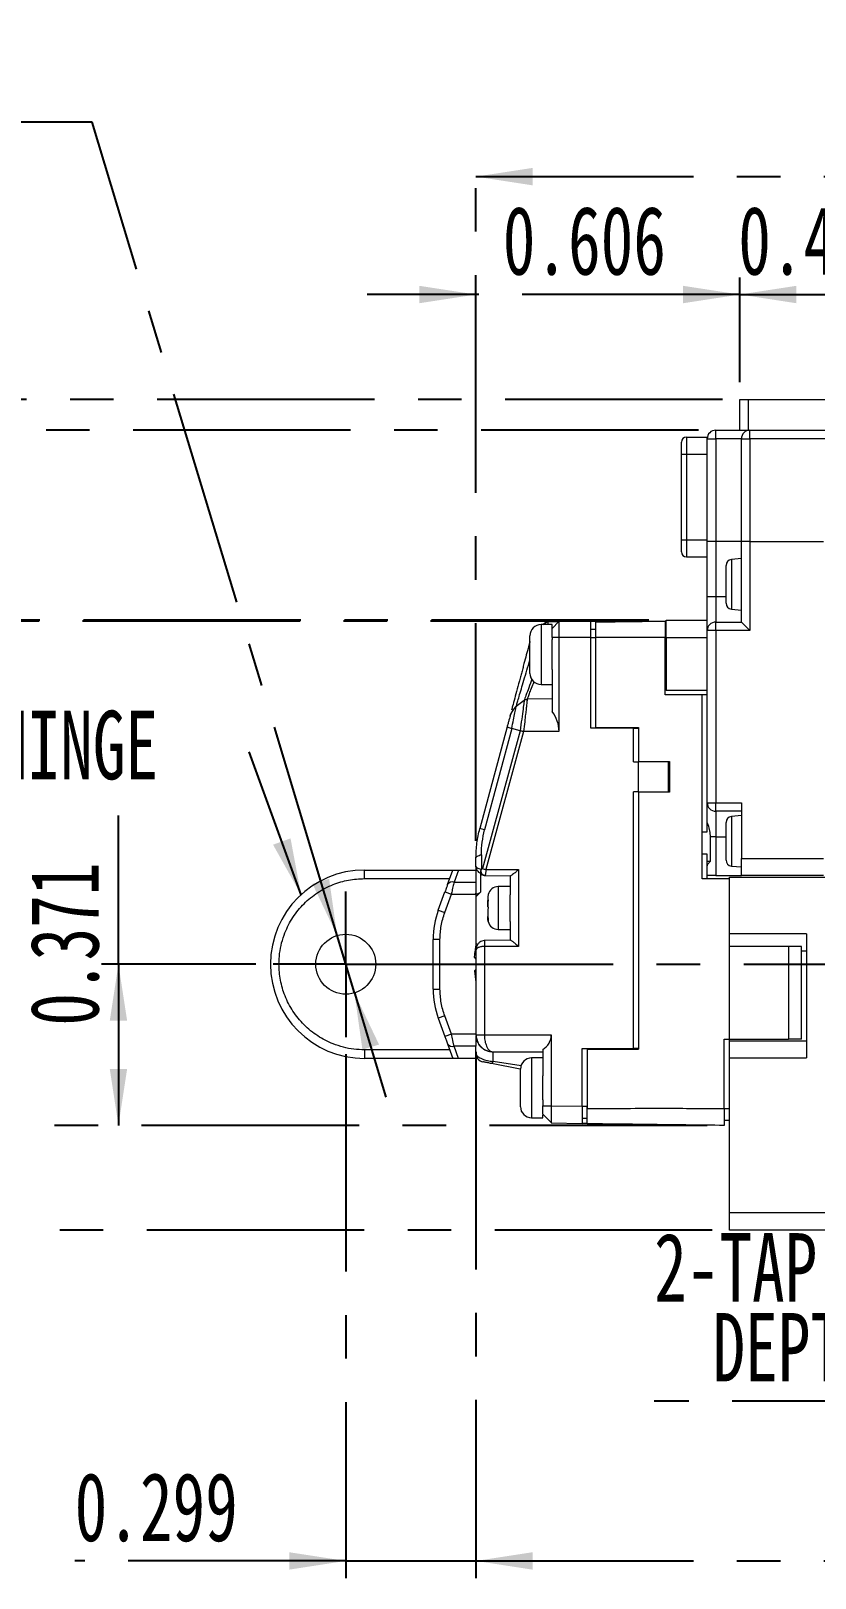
# Paper-space layout '시트2_ENG' of a CAD drawing. Header units: inches. Extents: x 0.2 to 16.3, y 0.2 to 11.5.
# Drawn here: x 3.454 to 5.256, y 5.751 to 9.308 of the extents above; entities that cross this region are included whole.
import ezdxf

# ---------------------------------------------------------------- set-up
doc = ezdxf.new("R2010")
doc.units = ezdxf.units.IN
doc.header["$MEASUREMENT"] = 0
doc.linetypes.add('CENTERX2', pattern=[0.8, 0.5, -0.1, 0.1, -0.1])
doc.layers.add('CENTER_LINE', color=7, linetype='CENTERX2')
doc.styles.add('SLDTEXTSTYLE0', font='TXT', dxfattribs={"width": 0.7})
doc.dimstyles.new('SLDDIMSTYLE0', dxfattribs={"dimtxt": 0.15748, "dimasz": 0.13, "dimexe": 0, "dimexo": 0.0625, "dimgap": 0.03937, "dimtad": 1, "dimdec": 3, "dimrnd": 1e-09, "dimzin": 12, "dimdsep": 46, "dimtxsty": 'SLDTEXTSTYLE0', "dimsah": 1, "dimcen": 0.09, "dimadec": 0, "dimazin": 3, "dimtfac": 1, "dimtdec": 3, "dimtofl": 0, "dimtmove": 0, "dimatfit": 3, "dimfxl": 1, "dimfrac": 2, "dimtolj": 1, "dimtzin": 12, "dimarcsym": 0})
doc.dimstyles.new('SLDDIMSTYLE11', dxfattribs={"dimtxt": 0.15748, "dimasz": 0.13, "dimexe": 0, "dimexo": 0.0625, "dimgap": 0.03937, "dimtad": 0, "dimtih": 1, "dimtoh": 1, "dimdec": 3, "dimrnd": 1e-09, "dimdsep": 46, "dimtxsty": 'SLDTEXTSTYLE0', "dimsah": 1, "dimcen": 0, "dimadec": 0, "dimazin": 2, "dimtol": 1, "dimtp": 0.003937, "dimtm": 0.003937, "dimtfac": 1, "dimtdec": 3, "dimtmove": 0, "dimatfit": 3, "dimfxl": 1, "dimfrac": 2, "dimtolj": 1, "dimarcsym": 0})
doc.dimstyles.new('SLDDIMSTYLE12', dxfattribs={"dimtxt": 0.15748, "dimasz": 0.13, "dimexe": 0, "dimexo": 0.0625, "dimgap": 0.03937, "dimtad": 0, "dimtih": 1, "dimtoh": 1, "dimdec": 3, "dimrnd": 1e-09, "dimzin": 12, "dimdsep": 46, "dimtxsty": 'SLDTEXTSTYLE0', "dimsah": 1, "dimcen": 0, "dimadec": 0, "dimazin": 3, "dimtfac": 1, "dimtdec": 3, "dimtmove": 0, "dimatfit": 3, "dimfxl": 1, "dimfrac": 2, "dimtolj": 1, "dimtzin": 12, "dimarcsym": 0})
doc.dimstyles.new('SLDDIMSTYLE4', dxfattribs={"dimtxt": 0.15748, "dimasz": 0.13, "dimexe": 0, "dimexo": 0.0625, "dimgap": 0.03937, "dimtad": 1, "dimdec": 3, "dimrnd": 1e-09, "dimdsep": 46, "dimtxsty": 'SLDTEXTSTYLE0', "dimsah": 1, "dimcen": 0.09, "dimadec": 0, "dimazin": 2, "dimtfac": 1, "dimtdec": 3, "dimtmove": 0, "dimatfit": 0, "dimfxl": 1, "dimfrac": 2, "dimtolj": 1, "dimtzin": 12, "dimarcsym": 0})
doc.dimstyles.new('SLDDIMSTYLE7', dxfattribs={"dimtxt": 0.15748, "dimasz": 0.13, "dimexe": 0, "dimexo": 0.0625, "dimgap": 0.03937, "dimtad": 1, "dimdec": 3, "dimrnd": 1e-09, "dimdsep": 46, "dimtxsty": 'SLDTEXTSTYLE0', "dimsah": 1, "dimcen": 0.09, "dimadec": 0, "dimazin": 2, "dimtfac": 1, "dimtdec": 3, "dimtofl": 0, "dimtmove": 0, "dimatfit": 3, "dimfxl": 1, "dimfrac": 2, "dimtolj": 1, "dimtzin": 12, "dimarcsym": 0})
doc.dimstyles.new('SLDDIMSTYLE9', dxfattribs={"dimtxt": 0.18, "dimasz": 0.13, "dimexe": 0, "dimexo": 0.0625, "dimgap": 0, "dimtad": 0, "dimtih": 1, "dimtoh": 1, "dimdec": 0, "dimrnd": 1e-09, "dimzin": 0, "dimdsep": 46, "dimtxsty": 'Standard', "dimsah": 1, "dimcen": 0.09, "dimadec": 0, "dimazin": 0, "dimtfac": 0.13, "dimtdec": 0, "dimtofl": 0, "dimtmove": 0, "dimatfit": 3, "dimfxl": 1, "dimfrac": 2, "dimtolj": 1, "dimtzin": 0, "dimarcsym": 0})

# ---------------------------------------------------------------- blocks, each defined once
blk = doc.blocks.new('_D_39')
at = {"layer": 'CENTER_LINE'}
for p, q in [((3.5942, 9.0981), (1.8786, 9.0981)), ((4.1575, 7.2285), (3.5942, 9.0981)), ((4.1972, 7.0965), (4.1575, 7.2285)), ((4.1972, 7.0965), (4.2694, 6.8572))]:
    blk.add_line(p, q, dxfattribs=at)
for points in [[(4.1575, 7.2285), (4.1391, 7.3587), (4.1008, 7.3472)], [(4.1972, 7.0965), (4.2156, 6.9663), (4.2539, 6.9778)]]:
    blk.add_solid(points, dxfattribs=at)
at = {"layer": 'CENTER_LINE', "attachment_point": 1, "style": 'SLDTEXTSTYLE0'}
for s, insert, char_height in [('%%c', (1.8786, 9.3011), 0.15748), ('0.138', (2.053, 9.3011), 0.15748), ('HOLE', (3.042, 9.3011), 0.15748), ('±0.004', (2.5969, 9.248), 0.11024)]:
    blk.add_mtext(s, dxfattribs=dict(at, insert=insert, char_height=char_height))
blk = doc.blocks.new('_D_40')
at = {"layer": 'CENTER_LINE'}
for p, q in [((4.1774, 6.9558), (4.1774, 5.7514)), ((4.4766, 6.961), (4.4766, 5.7514)), ((4.1774, 5.7908), (3.5542, 5.7908)), ((4.1774, 5.7908), (4.4766, 5.7908)), ((4.4766, 5.7908), (4.7266, 5.7908))]:
    blk.add_line(p, q, dxfattribs=at)
for points in [[(4.1774, 5.7908), (4.0474, 5.8108), (4.0474, 5.7708)], [(4.4766, 5.7908), (4.6066, 5.7708), (4.6066, 5.8108)]]:
    blk.add_solid(points, dxfattribs=at)
at = {"layer": 'CENTER_LINE', "insert": (3.5542, 5.9938), "char_height": 0.15748, "attachment_point": 1, "style": 'SLDTEXTSTYLE0'}
blk.add_mtext('0.299', dxfattribs=at)
blk = doc.blocks.new('_D_41')
at = {"layer": 'CENTER_LINE'}
for p, q in [((6.9374, 7.4548), (7.0382, 7.6835)), ((6.9374, 7.4548), (6.8977, 7.3647)), ((6.8977, 7.3647), (6.3656, 6.1578)), ((6.3656, 6.1578), (4.8862, 6.1578))]:
    blk.add_line(p, q, dxfattribs=at)
for points in [[(6.9374, 7.4548), (7.0081, 7.5657), (6.9715, 7.5818)], [(6.8977, 7.3647), (6.8269, 7.2538), (6.8635, 7.2377)]]:
    blk.add_solid(points, dxfattribs=at)
at = {"layer": 'CENTER_LINE', "char_height": 0.15748, "attachment_point": 1, "style": 'SLDTEXTSTYLE0'}
for s, insert in [('2-TAP #5 HOLE', (4.8862, 6.5443)), ('DEPTH 0.335', (5.0204, 6.3608))]:
    blk.add_mtext(s, dxfattribs=dict(at, insert=insert))
blk = doc.blocks.new('_D_44')
at = {"layer": 'CENTER_LINE'}
for p, q in [((4.4766, 6.961), (4.4766, 5.7514)), ((7.8939, 6.52), (7.8939, 5.7514)), ((4.4766, 5.7908), (7.8939, 5.7908))]:
    blk.add_line(p, q, dxfattribs=at)
for points in [[(4.4766, 5.7908), (4.6066, 5.7708), (4.6066, 5.8108)], [(7.8939, 5.7908), (7.7639, 5.8108), (7.7639, 5.7708)]]:
    blk.add_solid(points, dxfattribs=at)
at = {"layer": 'CENTER_LINE', "insert": (5.9438, 5.9938), "char_height": 0.15748, "attachment_point": 1, "style": 'SLDTEXTSTYLE0'}
blk.add_mtext('3.417', dxfattribs=at)
blk = doc.blocks.new('_D_45')
at = {"layer": 'CENTER_LINE'}
for p, q in [((3.6548, 7.1625), (3.6548, 7.5043)), ((3.9707, 7.1625), (3.6155, 7.1625)), ((3.6548, 7.1625), (3.6548, 6.7919)), ((5.0081, 6.7919), (3.6155, 6.7919))]:
    blk.add_line(p, q, dxfattribs=at)
for points in [[(3.6548, 7.1625), (3.6348, 7.0325), (3.6748, 7.0325)], [(3.6548, 6.7919), (3.6748, 6.9219), (3.6348, 6.9219)]]:
    blk.add_solid(points, dxfattribs=at)
at = {"layer": 'CENTER_LINE', "insert": (3.4518, 7.0213), "char_height": 0.15748, "attachment_point": 1, "rotation": 90, "style": 'SLDTEXTSTYLE0'}
blk.add_mtext('0.371', dxfattribs=at)
blk = doc.blocks.new('_D_46')
at = {"layer": 'CENTER_LINE'}
for p, q in [((3.2751, 6.7919), (3.2751, 7.0419)), ((5.0081, 6.7919), (3.2358, 6.7919)), ((3.2751, 6.7919), (3.2751, 6.5515)), ((5.0199, 6.5515), (3.2358, 6.5515)), ((3.2751, 6.5515), (3.2751, 5.969))]:
    blk.add_line(p, q, dxfattribs=at)
for points in [[(3.2751, 6.7919), (3.2951, 6.9219), (3.2551, 6.9219)], [(3.2751, 6.5515), (3.2551, 6.4215), (3.2951, 6.4215)]]:
    blk.add_solid(points, dxfattribs=at)
at = {"layer": 'CENTER_LINE', "insert": (3.0721, 5.969), "char_height": 0.15748, "attachment_point": 1, "rotation": 90, "style": 'SLDTEXTSTYLE0'}
blk.add_mtext('0.24', dxfattribs=at)
blk = doc.blocks.new('_D_47')
at = {"layer": 'CENTER_LINE'}
for p, q in [((4.8722, 7.9513), (3.2358, 7.9513)), ((3.2751, 6.7919), (3.2751, 7.9513)), ((5.0081, 6.7919), (3.2358, 6.7919))]:
    blk.add_line(p, q, dxfattribs=at)
for points in [[(3.2751, 7.9513), (3.2551, 7.8213), (3.2951, 7.8213)], [(3.2751, 6.7919), (3.2951, 6.9219), (3.2551, 6.9219)]]:
    blk.add_solid(points, dxfattribs=at)
at = {"layer": 'CENTER_LINE', "insert": (3.0721, 7.1301), "char_height": 0.15748, "attachment_point": 1, "rotation": 90, "style": 'SLDTEXTSTYLE0'}
blk.add_mtext('1.159', dxfattribs=at)
blk = doc.blocks.new('_D_48')
at = {"layer": 'CENTER_LINE'}
for p, q in [((3.2751, 8.3901), (3.2751, 8.6401)), ((4.9884, 8.3901), (3.2358, 8.3901)), ((3.2751, 7.9531), (3.2751, 8.3901)), ((4.8742, 7.9531), (3.2358, 7.9531)), ((3.2751, 7.9531), (3.2751, 7.7031))]:
    blk.add_line(p, q, dxfattribs=at)
for points in [[(3.2751, 8.3901), (3.2951, 8.5201), (3.2551, 8.5201)], [(3.2751, 7.9531), (3.2551, 7.8231), (3.2951, 7.8231)]]:
    blk.add_solid(points, dxfattribs=at)
at = {"layer": 'CENTER_LINE', "insert": (3.0721, 7.9301), "char_height": 0.15748, "attachment_point": 1, "rotation": 90, "style": 'SLDTEXTSTYLE0'}
blk.add_mtext('0.437', dxfattribs=at)
blk = doc.blocks.new('_D_49')
at = {"layer": 'CENTER_LINE'}
for p, q in [((3.2751, 8.4609), (3.2751, 8.9434)), ((5.0435, 8.4609), (3.2358, 8.4609)), ((3.2751, 8.3901), (3.2751, 8.4609)), ((4.9884, 8.3901), (3.2358, 8.3901)), ((3.2751, 8.3901), (3.2751, 8.1401))]:
    blk.add_line(p, q, dxfattribs=at)
for points in [[(3.2751, 8.4609), (3.2951, 8.5909), (3.2551, 8.5909)], [(3.2751, 8.3901), (3.2551, 8.2601), (3.2951, 8.2601)]]:
    blk.add_solid(points, dxfattribs=at)
at = {"layer": 'CENTER_LINE', "insert": (3.0721, 8.4605), "char_height": 0.15748, "attachment_point": 1, "rotation": 90, "style": 'SLDTEXTSTYLE0'}
blk.add_mtext('0.071', dxfattribs=at)
blk = doc.blocks.new('_D_50')
at = {"layer": 'CENTER_LINE'}
for p, q in [((4.4766, 7.4465), (4.4766, 8.7413)), ((5.0829, 8.5003), (5.0829, 8.7413)), ((4.4766, 8.702), (4.2266, 8.702)), ((5.0829, 8.702), (4.4766, 8.702)), ((5.0829, 8.702), (5.3329, 8.702))]:
    blk.add_line(p, q, dxfattribs=at)
for points in [[(4.4766, 8.702), (4.3466, 8.722), (4.3466, 8.682)], [(5.0829, 8.702), (5.2129, 8.682), (5.2129, 8.722)]]:
    blk.add_solid(points, dxfattribs=at)
at = {"layer": 'CENTER_LINE', "insert": (4.5383, 8.905), "char_height": 0.15748, "attachment_point": 1, "style": 'SLDTEXTSTYLE0'}
blk.add_mtext('0.606', dxfattribs=at)
blk = doc.blocks.new('_D_51')
at = {"layer": 'CENTER_LINE'}
for p, q in [((5.0829, 8.5003), (5.0829, 8.7413)), ((5.5593, 8.5003), (5.5593, 8.7413)), ((5.0829, 8.702), (4.8329, 8.702)), ((5.0829, 8.702), (5.5593, 8.702)), ((5.5593, 8.702), (5.8093, 8.702))]:
    blk.add_line(p, q, dxfattribs=at)
for points in [[(5.0829, 8.702), (4.9529, 8.722), (4.9529, 8.682)], [(5.5593, 8.702), (5.6893, 8.682), (5.6893, 8.722)]]:
    blk.add_solid(points, dxfattribs=at)
at = {"layer": 'CENTER_LINE', "insert": (5.0796, 8.905), "char_height": 0.15748, "attachment_point": 1, "style": 'SLDTEXTSTYLE0'}
blk.add_mtext('0.476', dxfattribs=at)
blk = doc.blocks.new('_D_52')
at = {"layer": 'CENTER_LINE'}
for p, q in [((4.4766, 7.4465), (4.4766, 9.0124)), ((6.7128, 8.3423), (6.7128, 9.0124)), ((4.4766, 8.973), (6.7128, 8.973))]:
    blk.add_line(p, q, dxfattribs=at)
for points in [[(4.4766, 8.973), (4.6066, 8.953), (4.6066, 8.993)], [(6.7128, 8.973), (6.5828, 8.993), (6.5828, 8.953)]]:
    blk.add_solid(points, dxfattribs=at)
at = {"layer": 'CENTER_LINE', "insert": (5.3532, 9.176), "char_height": 0.15748, "attachment_point": 1, "style": 'SLDTEXTSTYLE0'}
blk.add_mtext('2.236', dxfattribs=at)
blk = doc.blocks.new('SW_NOTE_0_16')
at = {"layer": 'CENTER_LINE', "color": 0, "insert": (-0.5846, 0.0943), "char_height": 0.15748, "attachment_point": 1, "style": 'SLDTEXTSTYLE0'}
blk.add_mtext('HINGE', dxfattribs=at)
blk = doc.blocks.new('SW_CENTERMARKSYMBOL_11')
at = {"layer": 'CENTER_LINE', "color": 0}
for p, q in [((0, 0.0984), (0, 0.1673)), ((0, 0), (0, 0.0984)), ((-0.0984, 0), (-0.1673, 0)), ((0, 0), (-0.0984, 0)), ((0, 0), (0, -0.0984)), ((0, 0), (0.0984, 0)), ((0.0984, 0), (0.1673, 0)), ((0, -0.0984), (0, -0.1673))]:
    blk.add_line(p, q, dxfattribs=at)

psp = doc.layouts.new('시트2_ENG')

# ---------------------------------------------------------------- linework, layer by layer
at = {"color": 7, "linetype": 'Continuous', "lineweight": 18}
for p, q in [((5.0829, 8.3901), (5.0829, 8.4609)), ((5.0829, 8.4609), (5.1026, 8.4609)), ((5.1026, 8.4609), (5.1026, 8.3901)), ((5.1026, 8.4609), (5.5396, 8.4609)), ((4.949, 8.335), (4.949, 8.3625)), ((4.9608, 8.3743), (4.9608, 8.335)), ((4.9608, 8.3743), (5.0081, 8.3743)), ((5.0081, 8.3704), (5.0081, 8.3743)), ((5.0081, 8.3704), (5.0278, 8.3704)), ((5.0081, 8.1342), (5.0081, 8.3704)), ((5.0278, 8.3704), (5.0278, 8.3901)), ((5.0278, 8.3901), (5.1065, 8.3901)), ((5.0868, 8.3704), (5.0278, 8.3704)), ((5.0278, 8.3704), (5.0278, 8.1342)), ((5.0868, 8.3704), (5.1065, 8.3704)), ((5.0868, 8.1342), (5.0868, 8.3704)), ((5.1065, 8.3704), (5.1065, 8.3901)), ((5.1065, 8.3901), (5.3112, 8.3901)), ((5.1065, 8.3704), (5.1065, 8.1342)), ((5.3112, 8.3704), (5.1065, 8.3704)), ((4.949, 8.335), (4.9608, 8.335)), ((4.949, 8.1381), (4.949, 8.335)), ((4.9608, 8.335), (5.0081, 8.335)), ((4.9608, 8.335), (4.9608, 8.1381)), ((4.949, 8.1381), (4.9608, 8.1381)), ((4.949, 8.1105), (4.949, 8.1381)), ((4.9608, 8.1381), (5.0081, 8.1381)), ((4.9608, 8.1381), (4.9608, 8.0987)), ((5.0278, 8.1342), (5.0081, 8.1342)), ((5.0081, 8.0082), (5.0081, 8.1342)), ((5.0868, 8.1342), (5.0278, 8.1342)), ((5.0278, 8.1342), (5.0278, 8.0082)), ((5.1065, 8.1342), (5.0868, 8.1342)), ((5.0868, 7.9491), (5.0868, 8.1342)), ((5.1065, 8.1342), (5.2758, 8.1342)), ((5.1065, 8.1342), (5.1065, 7.9294)), ((4.9608, 8.0987), (5.0081, 8.0987)), ((5.0514, 8.0584), (5.0514, 8.0791)), ((5.0868, 8.0948), (5.064, 8.0928)), ((5.0514, 7.9924), (5.0514, 8.0584)), ((5.0081, 8.0082), (5.0278, 8.0082)), ((5.0081, 7.9294), (5.0081, 8.0082)), ((5.0278, 8.0082), (5.0278, 7.9491)), ((5.064, 7.9787), (5.0868, 7.9767)), ((4.6518, 7.9433), (4.6262, 7.9433)), ((4.6371, 7.9479), (4.6311, 7.9433)), ((4.6371, 7.9479), (4.6311, 7.9433)), ((4.6311, 7.9433), (4.636, 7.9471)), ((4.643, 7.9495), (4.6675, 7.95)), ((4.6675, 7.95), (4.6518, 7.9339)), ((4.6518, 7.9339), (4.6518, 7.9433)), ((4.6518, 7.9138), (4.6518, 7.9339)), ((4.7404, 7.9512), (4.6675, 7.95)), ((4.6675, 7.95), (4.6675, 7.9138)), ((4.7404, 7.9512), (4.8309, 7.9528)), ((4.7404, 7.9138), (4.7404, 7.9512)), ((4.7522, 7.9317), (4.7404, 7.9317)), ((4.8309, 7.9528), (4.8309, 7.9504)), ((4.9116, 7.9513), (4.9136, 7.9514)), ((4.9136, 7.9137), (4.9136, 7.9531)), ((4.9136, 7.9531), (5.0081, 7.9531)), ((5.0278, 7.9491), (5.0868, 7.9491)), ((5.0278, 7.9294), (5.0278, 7.9491)), ((4.6006, 7.8311), (4.6006, 7.9177)), ((4.6675, 7.9138), (4.6518, 7.9138)), ((4.6518, 7.9138), (4.6518, 7.9091)), ((4.6518, 7.8397), (4.6518, 7.9091)), ((4.6675, 7.9138), (4.6675, 7.6972)), ((4.7404, 7.9138), (4.6675, 7.9138)), ((4.7404, 7.705), (4.7404, 7.9138)), ((4.7404, 7.9138), (4.7522, 7.9138)), ((4.7522, 7.707), (4.7522, 7.9138)), ((4.9136, 7.9138), (4.9116, 7.9138)), ((4.9116, 7.782), (4.9116, 7.9138)), ((4.9136, 7.9137), (5.0081, 7.9137)), ((4.9136, 7.9137), (4.9136, 7.7917)), ((5.0278, 7.9294), (5.0081, 7.9294)), ((5.0081, 7.5338), (5.0081, 7.9294)), ((5.1065, 7.9294), (5.0278, 7.9294)), ((5.0278, 7.9294), (5.0278, 7.5338)), ((4.6518, 7.8397), (4.6518, 7.7433)), ((4.9116, 7.835), (4.9136, 7.835)), ((4.6262, 7.8055), (4.6518, 7.8055)), ((5.0081, 7.7917), (4.9136, 7.7917)), ((4.569, 7.7549), (4.5643, 7.7499)), ((4.5643, 7.7499), (4.569, 7.7549)), ((4.5686, 7.753), (4.569, 7.7549)), ((4.5874, 7.7691), (4.569, 7.7549)), ((4.6518, 7.7725), (4.5944, 7.7715)), ((4.9963, 7.782), (4.9116, 7.782)), ((4.9963, 7.3587), (4.9963, 7.782)), ((5.0081, 7.782), (4.9963, 7.782)), ((4.555, 7.7339), (4.5548, 7.7334)), ((4.5589, 7.7427), (4.555, 7.7339)), ((4.555, 7.7339), (4.5581, 7.7408)), ((4.5556, 7.736), (4.5551, 7.7339)), ((4.5556, 7.736), (4.5551, 7.7342)), ((4.5558, 7.735), (4.556, 7.735)), ((4.5481, 7.7084), (4.4854, 7.4744)), ((4.5781, 7.6994), (4.4916, 7.3823)), ((4.559, 7.7044), (4.4966, 7.4714)), ((4.586, 7.6972), (4.4994, 7.3801)), ((4.5781, 7.6994), (4.559, 7.7044)), ((4.6675, 7.6972), (4.586, 7.6972)), ((4.8388, 7.705), (4.7404, 7.705)), ((4.7522, 7.707), (4.7522, 7.705)), ((4.7522, 7.707), (4.8506, 7.707)), ((4.7561, 7.707), (4.7561, 7.705)), ((4.8388, 7.6275), (4.8388, 7.705)), ((4.8388, 7.705), (4.8506, 7.705)), ((4.8506, 7.707), (4.8506, 7.6283)), ((4.8388, 7.6275), (4.8506, 7.6275)), ((4.8506, 7.6283), (4.8506, 7.6275)), ((4.8506, 7.6283), (4.9215, 7.6283)), ((4.8506, 7.559), (4.8506, 7.6275)), ((4.9195, 7.6275), (4.8506, 7.6275)), ((4.9195, 7.559), (4.9195, 7.6275)), ((4.9215, 7.6283), (4.9215, 7.5582)), ((4.8506, 7.559), (4.8388, 7.559)), ((4.8388, 6.9689), (4.8388, 7.559)), ((4.8506, 7.559), (4.9195, 7.559)), ((4.8506, 7.559), (4.8506, 7.5582)), ((4.8506, 7.5582), (4.8506, 6.9669)), ((4.9215, 7.5582), (4.8506, 7.5582)), ((5.0081, 7.5338), (5.0278, 7.5338)), ((5.0081, 7.5143), (5.0081, 7.5338)), ((5.0081, 7.4669), (5.0081, 7.5143)), ((5.0278, 7.5338), (5.0868, 7.5338)), ((5.0278, 7.5141), (5.0278, 7.5338)), ((5.0868, 7.5141), (5.0278, 7.5141)), ((5.0278, 7.5141), (5.0278, 7.455)), ((5.0868, 7.5043), (5.064, 7.5023)), ((5.0868, 7.5338), (5.0868, 7.4058)), ((4.4966, 7.4714), (4.4854, 7.4744)), ((5.0107, 7.4829), (5.0081, 7.4829)), ((5.0514, 7.4678), (5.0514, 7.4885)), ((4.9963, 7.4669), (5.0081, 7.4669)), ((5.0278, 7.455), (5.0159, 7.455)), ((5.0159, 7.3996), (5.0159, 7.455)), ((5.0278, 7.455), (5.0278, 7.3665)), ((5.0514, 7.4019), (5.0514, 7.4678)), ((4.4766, 7.3865), (4.4766, 7.4071)), ((4.4891, 7.4143), (4.4891, 7.3806)), ((5.0081, 7.4158), (4.9963, 7.4158)), ((5.0081, 7.3587), (5.0081, 7.4158)), ((5.0081, 7.3996), (5.0159, 7.3996)), ((5.0868, 7.4058), (5.2758, 7.4058)), ((5.0868, 7.3665), (5.0868, 7.4058)), ((4.2207, 7.3594), (4.2207, 7.379)), ((4.2207, 7.379), (4.4236, 7.379)), ((4.4114, 7.3455), (4.4236, 7.379)), ((4.4236, 7.379), (4.4363, 7.379)), ((4.4363, 7.379), (4.4262, 7.3512)), ((4.4363, 7.379), (4.4766, 7.379)), ((4.4766, 7.379), (4.4766, 7.3512)), ((4.4891, 7.3806), (4.4884, 7.3807)), ((4.4944, 7.367), (4.4973, 7.3669)), ((4.4963, 7.3666), (4.556, 7.3656)), ((4.4994, 7.3801), (4.5747, 7.3801)), ((4.5553, 7.3656), (4.5553, 7.3223)), ((4.5747, 7.3801), (4.5747, 7.2033)), ((5.0278, 7.3665), (5.0081, 7.3665)), ((5.0278, 7.3665), (5.0868, 7.3665)), ((5.0593, 7.2326), (5.0593, 7.3625)), ((5.0593, 7.3625), (5.4726, 7.3625)), ((5.064, 7.3881), (5.0868, 7.3861)), ((5.2758, 7.3665), (5.0868, 7.3665)), ((4.2207, 7.3594), (4.4164, 7.3594)), ((4.39, 7.2868), (4.4053, 7.3288)), ((4.4053, 7.3288), (4.4201, 7.3234)), ((4.4262, 7.3512), (4.4766, 7.3512)), ((4.4766, 7.3512), (4.4766, 7.3234)), ((4.5553, 7.3409), (4.5278, 7.3409)), ((5.0593, 7.3587), (4.9963, 7.3587)), ((4.4048, 7.2815), (4.4201, 7.3234)), ((4.4201, 7.3234), (4.4766, 7.3234)), ((4.4766, 7.3234), (4.4766, 7.204)), ((4.5048, 7.3228), (4.5041, 7.3172)), ((4.5041, 7.3172), (4.5041, 7.309)), ((4.5041, 7.309), (4.5045, 7.3104)), ((4.5041, 7.3047), (4.5041, 7.309)), ((4.5041, 7.2985), (4.5041, 7.3047)), ((4.5041, 7.2942), (4.5041, 7.2985)), ((4.5553, 7.3073), (4.5553, 7.3223)), ((4.5553, 7.261), (4.5553, 7.3073)), ((4.39, 7.2868), (4.4048, 7.2815)), ((4.5045, 7.2904), (4.5041, 7.2891)), ((4.5041, 7.2891), (4.5041, 7.2724)), ((4.5041, 7.2724), (4.5048, 7.2668)), ((4.5041, 7.2661), (4.5041, 7.2724)), ((4.5048, 7.2605), (4.5041, 7.2661)), ((4.5048, 7.2668), (4.5048, 7.2605)), ((4.5553, 7.261), (4.5553, 7.2179)), ((4.5278, 7.2424), (4.5553, 7.2424)), ((5.2364, 7.2326), (5.0593, 7.2326)), ((5.0593, 7.2032), (5.0593, 7.2326)), ((5.2364, 7.2326), (5.2364, 6.9472)), ((4.3781, 7.1055), (4.3781, 7.2195)), ((4.3939, 7.2195), (4.3781, 7.2195)), ((4.3939, 7.1055), (4.3939, 7.2195)), ((4.4732, 7.1777), (4.4751, 7.193)), ((4.4754, 7.195), (4.4766, 7.204)), ((4.4814, 7.208), (4.4766, 7.2094)), ((4.4766, 7.2038), (4.4786, 7.2038)), ((4.4766, 7.1939), (4.4766, 7.0004)), ((4.4766, 7.1871), (4.4766, 7.1938)), ((4.5559, 7.2179), (4.4958, 7.2168)), ((4.4959, 7.2033), (4.4959, 7.0004)), ((4.5747, 7.2033), (4.4959, 7.2033)), ((5.0593, 6.9906), (5.0593, 7.2032)), ((5.1951, 7.2032), (5.0593, 7.2032)), ((5.1951, 7.2032), (5.1951, 6.9906)), ((5.2246, 7.2032), (5.1951, 7.2032)), ((5.2246, 6.9906), (5.2246, 7.2032)), ((4.4732, 7.1777), (4.4766, 7.1743)), ((4.4766, 7.1507), (4.4732, 7.1473)), ((4.4766, 7.1743), (4.4766, 7.1507)), ((4.4732, 7.1473), (4.4766, 7.121)), ((4.4766, 7.121), (4.4766, 7.0017)), ((4.3781, 7.1055), (4.3939, 7.1055)), ((4.4048, 7.0436), (4.39, 7.0382)), ((4.4201, 7.0017), (4.4048, 7.0436)), ((4.39, 7.0382), (4.4053, 6.9963)), ((4.4201, 7.0017), (4.4053, 6.9963)), ((4.4114, 6.9796), (4.4236, 6.946)), ((4.4766, 7.0017), (4.4201, 7.0017)), ((4.4766, 6.9738), (4.4262, 6.9738)), ((4.4363, 6.946), (4.4262, 6.9738)), ((4.4766, 7.0017), (4.4766, 7.0004)), ((4.4766, 7.0004), (4.4959, 7.0004)), ((4.4766, 6.9978), (4.4766, 6.9738)), ((4.4766, 6.946), (4.4766, 6.9738)), ((4.4959, 7.0004), (4.6498, 7.0004)), ((4.6498, 7.0004), (4.6498, 6.8372)), ((5.0474, 6.9906), (5.0593, 6.9906)), ((5.0474, 6.8311), (5.0474, 6.9906)), ((5.0593, 6.9906), (5.1951, 6.9906)), ((5.0593, 6.9472), (5.0593, 6.9906)), ((5.0593, 6.9865), (5.2364, 6.9865)), ((5.2246, 6.9906), (5.1951, 6.9906)), ((4.4164, 6.9657), (4.2207, 6.9657)), ((4.2207, 6.9657), (4.2207, 6.946)), ((4.4236, 6.946), (4.2207, 6.946)), ((4.4363, 6.946), (4.4236, 6.946)), ((4.4766, 6.946), (4.4363, 6.946)), ((4.4766, 6.95), (4.4798, 6.9467)), ((4.5159, 6.961), (4.6301, 6.961)), ((4.5159, 6.9391), (4.5159, 6.961)), ((4.6301, 6.9472), (4.6045, 6.9472)), ((4.6301, 6.9663), (4.6301, 6.906)), ((4.7207, 6.9689), (4.8388, 6.9689)), ((4.7207, 6.8359), (4.7207, 6.9689)), ((4.7325, 6.9669), (4.7325, 6.9689)), ((4.7325, 6.9669), (4.8506, 6.9669)), ((4.7325, 6.9669), (4.7325, 6.8311)), ((4.8506, 6.9689), (4.8388, 6.9689)), ((5.0593, 6.5909), (5.0593, 6.9472)), ((5.0593, 6.9472), (5.2364, 6.9472)), ((4.5785, 6.921), (4.5121, 6.9342)), ((4.5789, 6.8689), (4.5789, 6.9216)), ((4.6301, 6.8633), (4.6301, 6.906)), ((4.5789, 6.835), (4.5789, 6.8689)), ((4.6301, 6.8506), (4.6301, 6.8633)), ((4.6301, 6.8506), (4.6301, 6.8372)), ((4.6301, 6.8372), (4.6498, 6.8372)), ((4.6498, 6.8372), (4.7207, 6.8359)), ((4.7207, 6.8359), (4.7207, 6.7966)), ((4.7325, 6.8357), (4.7207, 6.8357)), ((5.0474, 6.8311), (5.0593, 6.8311)), ((4.6045, 6.8094), (4.6301, 6.8094)), ((4.6301, 6.8178), (4.6499, 6.7977)), ((4.6301, 6.8178), (4.6499, 6.7977)), ((4.6306, 6.8173), (4.6301, 6.8178)), ((4.6301, 6.8094), (4.6301, 6.8153)), ((4.6498, 6.7978), (4.7207, 6.7966)), ((4.7325, 6.8082), (4.7207, 6.8082)), ((4.7325, 6.7964), (4.7207, 6.7966)), ((5.0593, 6.8035), (5.0474, 6.8035)), ((7.7758, 6.5909), (5.0593, 6.5909)), ((5.0593, 6.5515), (5.0593, 6.5909)), ((7.7758, 6.5515), (5.0593, 6.5515))]:
    psp.add_line(p, q, dxfattribs=at)
at = {"color": 8, "linetype": 'Continuous', "lineweight": 18}
for p, q in [((5.064, 8.0928), (5.064, 8.0655)), ((5.064, 8.0655), (5.064, 7.9787)), ((5.0278, 8.0082), (5.0514, 8.0082)), ((4.6262, 7.9433), (4.6262, 7.8055)), ((4.9215, 7.5918), (4.9195, 7.5918)), ((4.9195, 7.5784), (4.9215, 7.5784)), ((5.064, 7.5023), (5.064, 7.475)), ((5.064, 7.475), (5.064, 7.3881)), ((5.0278, 7.455), (5.0514, 7.455)), ((4.5278, 7.3409), (4.5278, 7.3073)), ((4.5278, 7.3073), (4.5278, 7.2424)), ((4.477, 7.1961), (4.4766, 7.1939)), ((5.2246, 7.1932), (5.2364, 7.1932)), ((4.5802, 6.9287), (4.5159, 6.9391)), ((4.6045, 6.9472), (4.6045, 6.8633)), ((4.6045, 6.8633), (4.6045, 6.8094))]:
    psp.add_line(p, q, dxfattribs=at)
at = {"color": 7, "linetype": 'Continuous', "lineweight": 18, "flags": 128}
for points in [[(4.4766, 7.4071), (4.4768, 7.4081), (4.4774, 7.4091), (4.4784, 7.4101), (4.4798, 7.4111), (4.4816, 7.412), (4.4838, 7.4128), (4.4863, 7.4136), (4.4891, 7.4143)], [(4.5159, 6.9391), (4.5154, 6.9379), (4.5149, 6.9369), (4.5144, 6.936), (4.5139, 6.9353), (4.5134, 6.9348), (4.5129, 6.9344), (4.5125, 6.9343), (4.5121, 6.9342)]]:
    psp.add_lwpolyline(points, dxfattribs=at)
at = {"color": 7, "linetype": 'Continuous', "lineweight": 18}
psp.add_circle((4.1774, 7.1625), 0.0689, dxfattribs=at)
for centre, radius, start, end in [((4.9608, 8.3625), 0.0118, 90, 180), ((5.0278, 8.3704), 0.0197, 90, 180), ((5.1065, 8.3704), 0.0197, 90, 180), ((4.9608, 8.1105), 0.0118, 180, 270), ((5.0652, 8.0791), 0.0138, 95, 180), ((5.0652, 7.9924), 0.0138, 180, 265), ((4.6262, 7.9177), 0.0256, 90, 180), ((5.0278, 7.9294), 0.0197, 90, 180), ((4.6262, 7.8311), 0.0256, 180, 270), ((5.0278, 7.5338), 0.0197, 180, 270), ((5.0652, 7.4885), 0.0138, 95, 180), ((5.0652, 7.4019), 0.0138, 180, 265), ((4.2207, 7.1625), 0.2165, 90, 270), ((5.0017, 9.2221), 1.9092, 254.5027, 254.7474), ((4.4223, 7.3393), 0.0126, 72.0271, 150.4369), ((4.5278, 7.3172), 0.0236, 90, 167.148), ((4.575, 7.2195), 0.1969, 160, 180), ((4.5278, 7.2661), 0.0236, 193.5835, 270), ((4.575, 7.1055), 0.1969, 180, 200), ((4.4223, 6.9858), 0.0126, 209.5631, 287.9729), ((4.6104, 7.0004), 0.0394, 300.005, 360), ((4.4963, 6.9575), 0.0197, 180, 258.6901), ((4.6045, 6.9216), 0.0256, 90, 180), ((4.6045, 6.835), 0.0256, 180, 270)]:
    psp.add_arc(centre, radius, start, end, dxfattribs=at)
psp.add_ellipse((4.5945, 7.6972), major_axis=(0, 0.0743), ratio=0.982842, start_param=4.712389, end_param=5.381677, dxfattribs=at)
at = {"color": 8, "linetype": 'Continuous', "lineweight": 18}
for points, knots in [([(4.636, 7.9471), (4.636, 7.9469), (4.6359, 7.9466), (4.6357, 7.9442), (4.6356, 7.9433)], [0, 0, 0, 0, 0.606351, 1, 1, 1, 1]), ([(4.6424, 7.9433), (4.6425, 7.9439), (4.643, 7.949), (4.643, 7.9493), (4.643, 7.9495)], [0, 0, 0, 0, 0.125082, 1, 1, 1, 1]), ([(4.569, 7.7549), (4.5692, 7.7555), (4.5695, 7.7565), (4.5719, 7.7648), (4.5757, 7.7776), (4.5808, 7.7947), (4.5868, 7.8152), (4.5935, 7.8378), (4.5983, 7.8539), (4.6006, 7.8617)], [0, 0, 0, 0, 0.143144, 0.287166, 0.4309864, 0.5749572, 0.7186365, 0.8624939, 1, 1, 1, 1]), ([(4.605, 7.8176), (4.6039, 7.8145), (4.6, 7.8036), (4.5941, 7.7875), (4.5885, 7.7721), (4.5878, 7.7701), (4.5874, 7.7691)], [0, 0, 0, 0, 0.107185, 0.374516, 0.689272, 1, 1, 1, 1]), ([(4.5944, 7.7715), (4.5946, 7.772), (4.595, 7.7729), (4.5976, 7.7797), (4.6017, 7.7902), (4.6059, 7.8011), (4.6091, 7.8093), (4.61, 7.8117)], [0, 0, 0, 0, 0.228689, 0.450272, 0.670143, 0.90183, 1, 1, 1, 1]), ([(4.559, 7.7044), (4.5603, 7.7112), (4.5629, 7.7243), (4.5658, 7.7386), (4.5674, 7.747), (4.5684, 7.7519), (4.5686, 7.7527), (4.5686, 7.753)], [0, 0, 0, 0, 0.293873, 0.576883, 0.732624, 0.879289, 1, 1, 1, 1]), ([(4.4884, 7.3807), (4.4881, 7.3799), (4.4875, 7.3782), (4.4872, 7.3754), (4.4875, 7.3727), (4.4885, 7.3704), (4.4896, 7.369), (4.4905, 7.3686), (4.4907, 7.3685)], [0, 0, 0, 0, 0.164948, 0.34698, 0.542494, 0.74552, 0.948546, 1, 1, 1, 1]), ([(4.4882, 7.3291), (4.4882, 7.337), (4.4882, 7.3529), (4.4882, 7.3668), (4.4882, 7.3698), (4.4882, 7.3705)], [0, 0, 0, 0, 0.437135, 0.874269, 1, 1, 1, 1]), ([(4.4944, 7.367), (4.494, 7.3672), (4.4929, 7.3675), (4.4915, 7.3687), (4.4901, 7.3706), (4.4891, 7.373), (4.4887, 7.3756), (4.4886, 7.3782), (4.4889, 7.3798), (4.4891, 7.3806)], [0, 0, 0, 0, 0.095347, 0.254415, 0.416082, 0.575419, 0.727902, 0.870106, 1, 1, 1, 1]), ([(4.4994, 7.3801), (4.4994, 7.3785), (4.4992, 7.3759), (4.4989, 7.3727), (4.4986, 7.3705), (4.4982, 7.3686), (4.4978, 7.3674), (4.4975, 7.3667), (4.4973, 7.3668), (4.4973, 7.3668)], [0, 0, 0, 0, 0.238934, 0.373634, 0.518186, 0.641389, 0.801252, 0.916713, 1, 1, 1, 1])]:
    psp.add_open_spline(points, degree=3, knots=knots, dxfattribs=at)
at = {"color": 7, "linetype": 'Continuous', "lineweight": 18}
for points in [[(4.636, 7.9471), (4.6371, 7.9478), (4.6392, 7.9491), (4.6417, 7.9494), (4.643, 7.9495)], [(4.5045, 7.3104), (4.5043, 7.307), (4.5041, 7.3004), (4.5043, 7.2938), (4.5045, 7.2904)], [(4.3939, 7.2195), (4.3944, 7.2301), (4.3953, 7.2512), (4.4016, 7.2714), (4.4048, 7.2815)], [(4.4048, 7.0436), (4.4016, 7.0536), (4.3953, 7.0738), (4.3944, 7.0949), (4.3939, 7.1055)]]:
    psp.add_open_spline(points, degree=3, dxfattribs=at)
for points, knots in [([(4.7522, 7.9494), (4.7819, 7.9498), (4.8351, 7.9504), (4.8882, 7.9511), (4.9116, 7.9513)], [0, 0, 0, 0, 0.560004, 1, 1, 1, 1]), ([(4.7522, 7.9138), (4.7522, 7.9178), (4.7522, 7.9258), (4.7522, 7.9365), (4.7522, 7.9445), (4.7522, 7.9488), (4.7522, 7.9492), (4.7522, 7.9494)], [0, 0, 0, 0, 0.214702, 0.429404, 0.644089, 0.858766, 1, 1, 1, 1]), ([(4.9116, 7.9513), (4.9116, 7.9509), (4.9116, 7.9501), (4.9116, 7.9436), (4.9116, 7.9341), (4.9116, 7.9235), (4.9116, 7.9166), (4.9116, 7.9138)], [0, 0, 0, 0, 0.214702, 0.429406, 0.644091, 0.858768, 1, 1, 1, 1]), ([(5.0868, 7.9491), (5.087, 7.949), (5.0873, 7.9486), (5.09, 7.946), (5.0943, 7.9417), (5.1, 7.9359), (5.1044, 7.9316), (5.1065, 7.9294)], [0, 0, 0, 0, 0.146754, 0.316126, 0.510248, 0.757793, 1, 1, 1, 1]), ([(4.6006, 7.9042), (4.6004, 7.9036), (4.6, 7.9021), (4.5993, 7.8993), (4.5984, 7.8961), (4.5979, 7.894), (4.5976, 7.8929)], [0, 0, 0, 0, 0.165544, 0.457121, 0.732988, 1, 1, 1, 1]), ([(4.9116, 7.9138), (4.8819, 7.9138), (4.8287, 7.9139), (4.7756, 7.9138), (4.7522, 7.9138)], [0, 0, 0, 0, 0.560005, 1, 1, 1, 1]), ([(4.5976, 7.8929), (4.5958, 7.8864), (4.5923, 7.8732), (4.5877, 7.8562), (4.584, 7.8421), (4.581, 7.831), (4.5767, 7.8149), (4.5713, 7.7948), (4.5654, 7.773), (4.561, 7.7564), (4.5591, 7.7495), (4.5584, 7.7466)], [0, 0, 0, 0, 0.107145, 0.216437, 0.280902, 0.344995, 0.409065, 0.567319, 0.724862, 0.886834, 1, 1, 1, 1]), ([(4.6006, 7.8906), (4.6004, 7.8906), (4.5976, 7.8918), (4.5976, 7.8923), (4.5976, 7.8929)], [0, 0, 0, 0, 0.05452, 1, 1, 1, 1]), ([(4.5686, 7.7532), (4.567, 7.7521), (4.5622, 7.7487), (4.5593, 7.7436), (4.5574, 7.7402)], [0, 0, 0, 0, 0.327229, 1, 1, 1, 1]), ([(4.5685, 7.7535), (4.568, 7.7532), (4.5667, 7.7523), (4.5656, 7.7511), (4.565, 7.7504)], [0, 0, 0, 0, 0.417585, 1, 1, 1, 1]), ([(4.5874, 7.7691), (4.5873, 7.768), (4.5871, 7.7659), (4.5849, 7.7497), (4.5818, 7.7267), (4.5793, 7.7085), (4.5781, 7.6994)], [0, 0, 0, 0, 0.2502245, 0.5000044, 0.7497637, 1, 1, 1, 1]), ([(4.5944, 7.7715), (4.5944, 7.7709), (4.5942, 7.7697), (4.5933, 7.7608), (4.592, 7.7494), (4.5905, 7.7364), (4.5885, 7.7189), (4.5869, 7.705), (4.586, 7.6972)], [0, 0, 0, 0, 0.180061, 0.378365, 0.505739, 0.63991, 0.801206, 1, 1, 1, 1]), ([(4.5874, 7.7691), (4.5885, 7.7698), (4.5907, 7.7711), (4.5932, 7.7714), (4.5944, 7.7715)], [0, 0, 0, 0, 0.502742, 1, 1, 1, 1]), ([(4.5555, 7.7351), (4.5551, 7.7337), (4.5543, 7.7308), (4.5525, 7.7239), (4.5504, 7.716), (4.5489, 7.7105), (4.5482, 7.7078)], [0, 0, 0, 0, 0.253072, 0.504788, 0.755918, 1, 1, 1, 1]), ([(4.5586, 7.7412), (4.5583, 7.7411), (4.5575, 7.7409), (4.5566, 7.7386), (4.5561, 7.7375)], [0, 0, 0, 0, 0.527132, 1, 1, 1, 1]), ([(4.5488, 7.7081), (4.5492, 7.7079), (4.5501, 7.7073), (4.5558, 7.7055), (4.559, 7.7044)], [0, 0, 0, 0, 0.431522, 1, 1, 1, 1]), ([(4.5781, 7.6994), (4.5786, 7.6992), (4.5797, 7.6989), (4.5818, 7.6987), (4.5836, 7.6982), (4.585, 7.6975), (4.5857, 7.6973), (4.586, 7.6972)], [0, 0, 0, 0, 0.249886, 0.499926, 0.747959, 0.907794, 1, 1, 1, 1]), ([(4.4766, 7.4071), (4.4769, 7.4185), (4.4777, 7.441), (4.4829, 7.4633), (4.4854, 7.4744)], [0, 0, 0, 0, 0.504417, 1, 1, 1, 1]), ([(4.4891, 7.4143), (4.4894, 7.4239), (4.49, 7.443), (4.4944, 7.462), (4.4966, 7.4714)], [0, 0, 0, 0, 0.504153, 1, 1, 1, 1]), ([(5.0107, 7.4829), (5.0098, 7.4846), (5.0083, 7.487), (5.0081, 7.4893), (5.0081, 7.4901)], [0, 0, 0, 0, 0.662426, 1, 1, 1, 1]), ([(5.0159, 7.455), (5.0155, 7.4597), (5.0145, 7.4692), (5.012, 7.4783), (5.0107, 7.4829)], [0, 0, 0, 0, 0.494701, 1, 1, 1, 1]), ([(5.0081, 7.3867), (5.0084, 7.3885), (5.0092, 7.392), (5.0127, 7.3966), (5.0153, 7.399), (5.0159, 7.3996)], [0, 0, 0, 0, 0.450418, 0.856973, 1, 1, 1, 1]), ([(4.4766, 7.3871), (4.4766, 7.3875), (4.4766, 7.3887), (4.4766, 7.378), (4.4766, 7.3635), (4.4766, 7.3539), (4.4766, 7.3497), (4.4766, 7.3407), (4.4766, 7.3313), (4.4766, 7.3262)], [0, 0, 0, 0, 0.119422, 0.412577, 0.715116, 0.717486, 0.735874, 0.857634, 1, 1, 1, 1]), ([(4.4766, 7.3865), (4.4768, 7.3848), (4.4772, 7.3813), (4.4815, 7.3747), (4.4871, 7.3709), (4.491, 7.3683)], [0, 0, 0, 0, 0.23397, 0.47863, 1, 1, 1, 1]), ([(4.4766, 7.3865), (4.4771, 7.3859), (4.4782, 7.3846), (4.4849, 7.3821), (4.4884, 7.3807)], [0, 0, 0, 0, 0.470945, 1, 1, 1, 1]), ([(4.4916, 7.3823), (4.4915, 7.3821), (4.4914, 7.3819), (4.4911, 7.3814), (4.4906, 7.3809), (4.4898, 7.3806), (4.4893, 7.3806), (4.4891, 7.3806)], [0, 0, 0, 0, 0.107272, 0.216266, 0.463262, 0.73307, 1, 1, 1, 1]), ([(4.4907, 7.3684), (4.4914, 7.368), (4.4928, 7.3673), (4.4943, 7.367), (4.4951, 7.3668)], [0, 0, 0, 0, 0.518705, 1, 1, 1, 1]), ([(4.5747, 7.3801), (4.5746, 7.3801), (4.573, 7.3786), (4.569, 7.3752), (4.5636, 7.3706), (4.5593, 7.3673), (4.557, 7.3658), (4.5563, 7.3657), (4.556, 7.3657)], [0, 0, 0, 0, 0.005863, 0.218298, 0.526732, 0.748442, 0.890595, 1, 1, 1, 1]), ([(4.2207, 6.9657), (4.2124, 6.966), (4.1959, 6.9665), (4.1716, 6.9714), (4.1433, 6.9805), (4.112, 6.9968), (4.0805, 7.0223), (4.0591, 7.0487), (4.0456, 7.0718), (4.035, 7.0951), (4.0261, 7.1254), (4.0231, 7.1584), (4.0248, 7.1872), (4.0295, 7.2116), (4.0387, 7.2399), (4.0549, 7.2712), (4.0805, 7.3027), (4.1068, 7.3241), (4.13, 7.3376), (4.1533, 7.3482), (4.1836, 7.3574), (4.2083, 7.3587), (4.2207, 7.3594)], [0, 0, 0, 0, 0.040136, 0.079945, 0.120066, 0.184354, 0.250008, 0.315661, 0.34783, 0.380032, 0.439999, 0.5, 0.540114, 0.579922, 0.620066, 0.684355, 0.750008, 0.815661, 0.84783, 0.880033, 0.939991, 1, 1, 1, 1]), ([(4.4114, 7.3455), (4.4106, 7.3434), (4.4093, 7.3399), (4.4072, 7.334), (4.4059, 7.3305), (4.4053, 7.3288)], [0, 0, 0, 0, 0.427559, 0.711619, 1, 1, 1, 1]), ([(4.4262, 7.3512), (4.4254, 7.3477), (4.4242, 7.3424), (4.4221, 7.3326), (4.4208, 7.3268), (4.4201, 7.3234)], [0, 0, 0, 0, 0.430059, 0.666913, 1, 1, 1, 1]), ([(4.4766, 7.3173), (4.4792, 7.3202), (4.483, 7.3243), (4.4869, 7.3279), (4.4882, 7.3291)], [0, 0, 0, 0, 0.687273, 1, 1, 1, 1]), ([(4.4882, 7.3291), (4.4863, 7.3275), (4.4835, 7.3251), (4.48, 7.3235), (4.478, 7.3234), (4.4768, 7.3244), (4.4766, 7.3256), (4.4766, 7.3262)], [0, 0, 0, 0, 0.381547, 0.550115, 0.720266, 0.867861, 1, 1, 1, 1]), ([(4.4959, 7.2033), (4.4946, 7.2033), (4.492, 7.2033), (4.4884, 7.2027), (4.485, 7.2019), (4.4811, 7.2004), (4.4774, 7.1979), (4.4769, 7.1953), (4.4766, 7.1939)], [0, 0, 0, 0, 0.119498, 0.23974, 0.361536, 0.485663, 0.730817, 1, 1, 1, 1]), ([(4.4962, 7.2168), (4.494, 7.2166), (4.4901, 7.2162), (4.4849, 7.2132), (4.4807, 7.2088), (4.4781, 7.2034), (4.4769, 7.1987), (4.4769, 7.1963), (4.4769, 7.1954)], [0, 0, 0, 0, 0.202103, 0.358293, 0.553123, 0.763095, 0.916484, 1, 1, 1, 1]), ([(4.4959, 7.2168), (4.4959, 7.2166), (4.4959, 7.2162), (4.4959, 7.2131), (4.4959, 7.2087), (4.4959, 7.2051), (4.4959, 7.2033)], [0, 0, 0, 0, 0.25, 0.5, 0.75, 1, 1, 1, 1]), ([(4.5559, 7.2179), (4.5564, 7.2178), (4.5574, 7.2175), (4.5605, 7.2153), (4.5655, 7.2113), (4.5706, 7.2069), (4.5739, 7.204), (4.5746, 7.2034), (4.5747, 7.2033)], [0, 0, 0, 0, 0.158433, 0.315847, 0.562995, 0.901208, 0.994139, 1, 1, 1, 1]), ([(4.4053, 6.9963), (4.4062, 6.9936), (4.4078, 6.9893), (4.4099, 6.9836), (4.4109, 6.9809), (4.4114, 6.9796)], [0, 0, 0, 0, 0.428724, 0.713281, 1, 1, 1, 1]), ([(4.4262, 6.9738), (4.4257, 6.9758), (4.4248, 6.98), (4.4228, 6.9893), (4.4211, 6.997), (4.4201, 7.0017)], [0, 0, 0, 0, 0.252769, 0.542585, 1, 1, 1, 1]), ([(4.4766, 7.0004), (4.477, 6.9962), (4.4778, 6.9877), (4.4832, 6.9778), (4.4898, 6.9706), (4.4967, 6.9657), (4.5055, 6.9619), (4.5122, 6.9613), (4.5159, 6.961)], [0, 0, 0, 0, 0.190183, 0.391587, 0.518897, 0.659859, 0.807345, 1, 1, 1, 1]), ([(4.4769, 7.0008), (4.477, 6.9989), (4.4772, 6.9952), (4.4785, 6.9886), (4.4818, 6.9804), (4.4852, 6.9747), (4.4886, 6.9721), (4.4888, 6.972)], [0, 0, 0, 0, 0.170843, 0.328423, 0.59867, 0.978278, 1, 1, 1, 1]), ([(4.4888, 6.972), (4.4911, 6.97), (4.4953, 6.9664), (4.5036, 6.9628), (4.5093, 6.9621), (4.5123, 6.9617)], [0, 0, 0, 0, 0.354555, 0.645911, 1, 1, 1, 1]), ([(4.4959, 7.0004), (4.4961, 6.9962), (4.4965, 6.9877), (4.4993, 6.9778), (4.5026, 6.9706), (4.5061, 6.9657), (4.5106, 6.9619), (4.514, 6.9613), (4.5159, 6.961)], [0, 0, 0, 0, 0.1901815, 0.391587, 0.5188144, 0.6598591, 0.8072141, 1, 1, 1, 1]), ([(4.4766, 6.9575), (4.4769, 6.9563), (4.4773, 6.9541), (4.4809, 6.9506), (4.4853, 6.9476), (4.4922, 6.9442), (4.5024, 6.9407), (4.5115, 6.9396), (4.5159, 6.9391)], [0, 0, 0, 0, 0.182297, 0.322117, 0.457609, 0.574043, 0.791757, 1, 1, 1, 1]), ([(4.5121, 6.9342), (4.5107, 6.9345), (4.508, 6.9351), (4.504, 6.9359), (4.5004, 6.9366), (4.4965, 6.9374), (4.4931, 6.938), (4.4926, 6.9381), (4.4924, 6.9382)], [0, 0, 0, 0, 0.118245, 0.235831, 0.351657, 0.479645, 0.73658, 1, 1, 1, 1]), ([(4.6301, 6.8178), (4.6301, 6.818), (4.6301, 6.8185), (4.6301, 6.8217), (4.6301, 6.8266), (4.6301, 6.8321), (4.6301, 6.8357), (4.6301, 6.8372)], [0, 0, 0, 0, 0.212202, 0.423999, 0.641521, 0.855071, 1, 1, 1, 1]), ([(4.6498, 6.8372), (4.6498, 6.8326), (4.6497, 6.8237), (4.6497, 6.8118), (4.6497, 6.803), (4.6497, 6.7984), (4.6498, 6.798), (4.6498, 6.7978)], [0, 0, 0, 0, 0.219897, 0.434512, 0.649185, 0.86392, 1, 1, 1, 1]), ([(4.7325, 6.8082), (4.7325, 6.8085), (4.7325, 6.8091), (4.7325, 6.8138), (4.7325, 6.8208), (4.7325, 6.8286), (4.7325, 6.8337), (4.7325, 6.8357)], [0, 0, 0, 0, 0.214243, 0.429523, 0.642853, 0.858854, 1, 1, 1, 1]), ([(4.7325, 6.8311), (4.7913, 6.8312), (4.8963, 6.8313), (5.0012, 6.8312), (5.0474, 6.8311)], [0, 0, 0, 0, 0.560004, 1, 1, 1, 1]), ([(4.7325, 6.7957), (4.7325, 6.7961), (4.7325, 6.7969), (4.7325, 6.803), (4.7325, 6.812), (4.7325, 6.8219), (4.7325, 6.8285), (4.7325, 6.8311)], [0, 0, 0, 0, 0.214702, 0.429404, 0.644089, 0.858766, 1, 1, 1, 1]), ([(5.0474, 6.8311), (5.0474, 6.8267), (5.0474, 6.8179), (5.0474, 6.8061), (5.0474, 6.7972), (5.0474, 6.7925), (5.0474, 6.7921), (5.0474, 6.7919)], [0, 0, 0, 0, 0.2147035, 0.4294078, 0.6440927, 0.8587702, 1, 1, 1, 1]), ([(5.0474, 6.7919), (4.9886, 6.7926), (4.8837, 6.7939), (4.7787, 6.7952), (4.7325, 6.7957)], [0, 0, 0, 0, 0.560005, 1, 1, 1, 1])]:
    psp.add_open_spline(points, degree=3, knots=knots, dxfattribs=at)
at = {"layer": 'CENTER_LINE'}
psp.add_line((4.292, 7.1625), (9.7604, 7.1625), dxfattribs=at)

# ---------------------------------------------------------------- block references
for name, p in [('SW_NOTE_0_16', (3.9555, 7.6509)), ('SW_CENTERMARKSYMBOL_11', (4.1774, 7.1625))]:
    psp.add_blockref(name, p, dxfattribs=at)

# ---------------------------------------------------------------- dimensions: what is measured, and where the dimension line sits
dim = psp.add_diameter_dim_2p(p1=(4.1575, 7.2285), p2=(4.1972, 7.0965), text='<>HOLE', dimstyle='SLDDIMSTYLE11', dxfattribs=at)
dim.commit()
dim.dimension.update_dxf_attribs({"geometry": '_D_39', "text_midpoint": (2.7052, 9.2095), "dimtype": 163})
for base, p1, p2, dimstyle, picture, middle in [((6.7128, 8.973), (4.4766, 7.4071), (6.7128, 8.3029), 'SLDDIMSTYLE0', '_D_52', (5.5947, 8.973)), ((4.4766, 8.702), (5.0829, 8.4609), (4.4766, 7.4071), 'SLDDIMSTYLE4', '_D_50', (4.7797, 8.702)), ((5.5593, 8.702), (5.0829, 8.4609), (5.5593, 8.4609), 'SLDDIMSTYLE4', '_D_51', (5.3211, 8.702)), ((4.4766, 5.7908), (4.1774, 6.9952), (4.4766, 7.0004), 'SLDDIMSTYLE4', '_D_40', (3.7957, 5.7908)), ((7.8939, 5.7908), (4.4766, 7.0004), (7.8939, 6.5594), 'SLDDIMSTYLE0', '_D_44', (6.1852, 5.7908))]:
    dim = psp.add_linear_dim(base=base, p1=p1, p2=p2, dimstyle=dimstyle, dxfattribs=at)
    dim.commit()
    dim.dimension.update_dxf_attribs({"geometry": picture, "text_midpoint": middle, "dimtype": 160})
for base, p1, p2, dimstyle, picture, middle in [((3.2751, 8.4609), (5.0278, 8.3901), (5.0829, 8.4609), 'SLDDIMSTYLE4', '_D_49', (3.2751, 8.702)), ((3.2751, 8.3901), (4.9136, 7.9531), (5.0278, 8.3901), 'SLDDIMSTYLE4', '_D_48', (3.2751, 8.1716)), ((3.2751, 7.9513), (5.0474, 6.7919), (4.9116, 7.9513), 'SLDDIMSTYLE0', '_D_47', (3.2751, 7.3716)), ((3.6548, 6.7919), (4.01, 7.1625), (5.0474, 6.7919), 'SLDDIMSTYLE7', '_D_45', (3.6548, 7.2628)), ((3.2751, 6.5515), (5.0474, 6.7919), (5.0593, 6.5515), 'SLDDIMSTYLE4', '_D_46', (3.2751, 6.1578))]:
    dim = psp.add_linear_dim(base=base, p1=p1, p2=p2, angle=90, dimstyle=dimstyle, dxfattribs=at)
    dim.commit()
    dim.dimension.update_dxf_attribs({"geometry": picture, "text_midpoint": middle, "dimtype": 160})
dim = psp.add_diameter_dim_2p(p1=(6.8977, 7.3647), p2=(6.9374, 7.4548), text='2-TAP #5 HOLE\\PDEPTH 0.335', dimstyle='SLDDIMSTYLE12', override={"dimpost": '<>'}, dxfattribs=at)
dim.commit()
dim.dimension.update_dxf_attribs({"geometry": '_D_41', "text_midpoint": (5.5947, 6.3413), "dimtype": 163})

# ---------------------------------------------------------------- leaders
psp.add_leader([(4.0746, 7.3223), (3.9555, 7.6509)], dimstyle='SLDDIMSTYLE9', dxfattribs=at)

doc.saveas('drawing.dxf')
